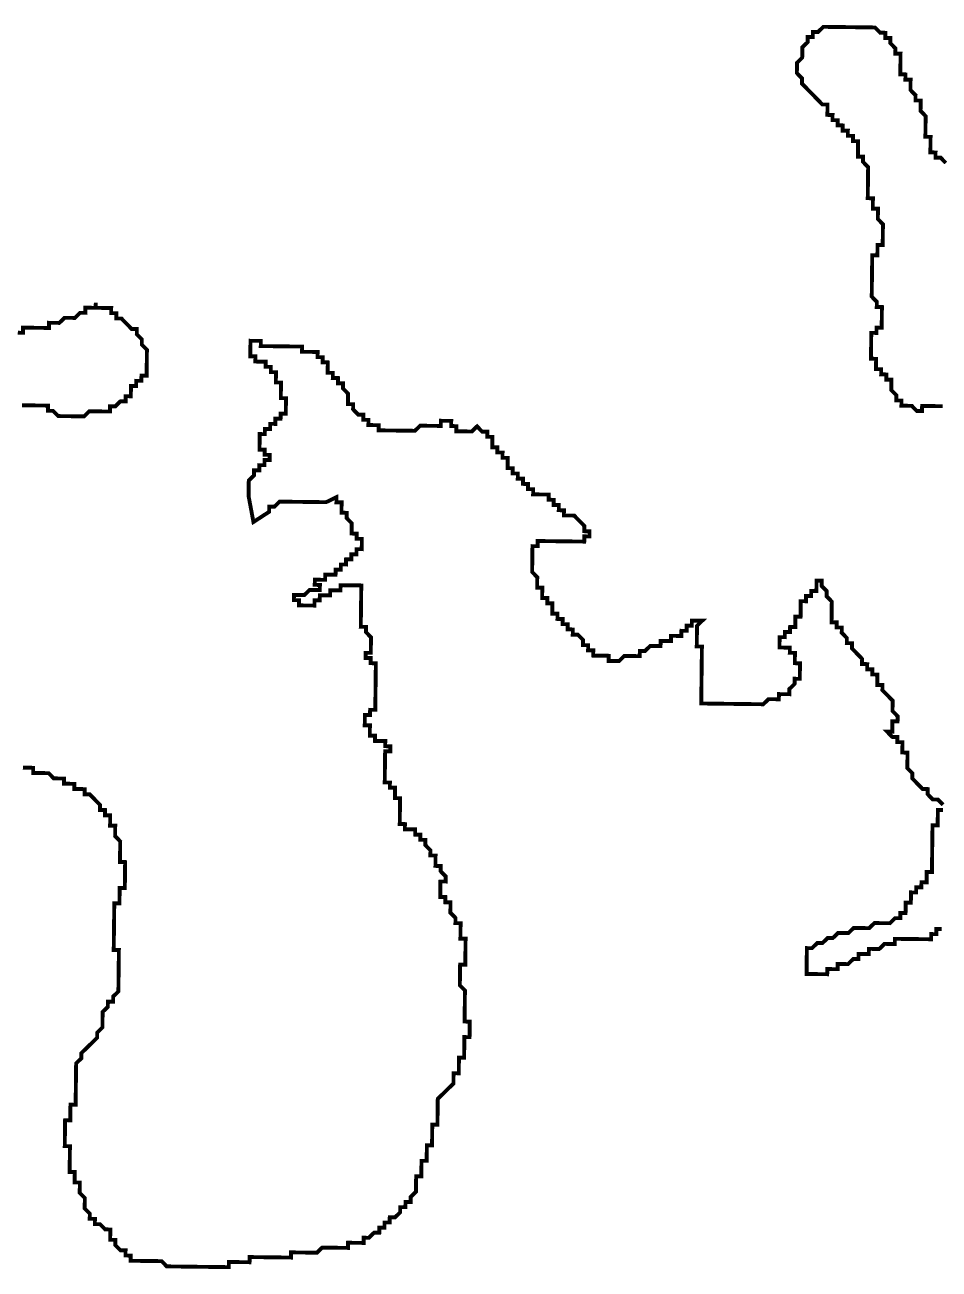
# Model space of a CAD drawing. Header units: metres. Extents: x 257673 to 289848, y 2129691 to 2228029.
# Drawn here: x 261076 to 261777, y 2175141 to 2176094 of the extents above; entities that cross this region are included whole.
import ezdxf

# ---------------------------------------------------------------- set-up
doc = ezdxf.new("R2010")
doc.units = ezdxf.units.M
doc.header["$MEASUREMENT"] = 0
doc.layers.add('HAZARDS LINE', color=1, linetype='Continuous')

msp = doc.modelspace()

# ---------------------------------------------------------------- linework, layer by layer
at = {"layer": 'HAZARDS LINE', "lineweight": 18}
for points in [[(261782.41, 2175988.66, 2.97, 2.97, 0), (261778.5, 2175992.68, 2.97, 2.97, 0), (261774.53, 2175992.72, 2.97, 2.97, 0), (261774.58, 2175996.69, 2.97, 2.97, 0), (261770.61, 2175996.74, 2.97, 2.97, 0), (261770.66, 2176000.7, 2.97, 2.97, 0), (261770.71, 2176004.67, 2.97, 2.97, 0), (261770.76, 2176008.64, 2.97, 2.97, 0), (261766.79, 2176008.68, 2.97, 2.97, 0), (261766.84, 2176012.65, 2.97, 2.97, 0), (261766.89, 2176016.62, 2.97, 2.97, 0), (261766.94, 2176020.58, 2.97, 2.97, 0), (261766.99, 2176024.55, 2.97, 2.97, 0), (261763.07, 2176028.56, 2.97, 2.97, 0), (261763.12, 2176032.53, 2.97, 2.97, 0), (261763.17, 2176036.5, 2.97, 2.97, 0), (261759.2, 2176036.54, 2.97, 2.97, 0), (261759.25, 2176040.51, 2.97, 2.97, 0), (261755.34, 2176044.52, 2.97, 2.97, 0), (261755.38, 2176048.49, 2.97, 2.97, 0), (261755.43, 2176052.46, 2.97, 2.97, 0), (261751.47, 2176052.5, 2.97, 2.97, 0), (261751.52, 2176056.47, 2.97, 2.97, 0), (261747.55, 2176056.52, 2.97, 2.97, 0), (261747.6, 2176060.49, 2.97, 2.97, 0), (261747.65, 2176064.45, 2.97, 2.97, 0), (261747.74, 2176072.38, 2.97, 2.97, 0), (261743.78, 2176072.43, 2.97, 2.97, 0), (261743.83, 2176076.4, 2.97, 2.97, 0), (261739.91, 2176080.41, 2.97, 2.97, 0), (261739.96, 2176084.38, 2.97, 2.97, 0), (261735.99, 2176084.43, 2.97, 2.97, 0), (261736.04, 2176088.39, 2.97, 2.97, 0), (261732.08, 2176088.44, 2.97, 2.97, 0), (261728.16, 2176092.46, 2.97, 2.97, 0), (261724.19, 2176092.5, 2.97, 2.97, 0), (261720.23, 2176092.55, 2.97, 2.97, 0), (261716.26, 2176092.6, 2.97, 2.97, 0), (261712.3, 2176092.65, 2.97, 2.97, 0), (261708.33, 2176092.7, 2.97, 2.97, 0), (261704.37, 2176092.75, 2.97, 2.97, 0), (261700.4, 2176092.8, 2.97, 2.97, 0), (261696.44, 2176092.84, 2.97, 2.97, 0), (261692.47, 2176092.89, 2.97, 2.97, 0), (261688.51, 2176092.94, 2.97, 2.97, 0), (261684.49, 2176089.02, 2.97, 2.97, 0), (261680.53, 2176089.07, 2.97, 2.97, 0), (261680.48, 2176085.11, 2.97, 2.97, 0), (261676.51, 2176085.15, 2.97, 2.97, 0), (261676.47, 2176081.19, 2.97, 2.97, 0), (261672.45, 2176077.27, 2.97, 2.97, 0), (261672.35, 2176069.34, 2.97, 2.97, 0), (261668.34, 2176065.42, 2.97, 2.97, 0), (261668.29, 2176061.46, 2.97, 2.97, 0), (261668.24, 2176057.49, 2.97, 2.97, 0), (261672.16, 2176053.48, 2.97, 2.97, 0), (261672.11, 2176049.51, 2.97, 2.97, 0), (261676.03, 2176045.49, 2.97, 2.97, 0), (261679.95, 2176041.48, 2.97, 2.97, 0), (261683.86, 2176037.47, 2.97, 2.97, 0), (261687.78, 2176033.45, 2.97, 2.97, 0), (261691.74, 2176033.4, 2.97, 2.97, 0), (261691.7, 2176029.44, 2.97, 2.97, 0), (261691.65, 2176025.47, 2.97, 2.97, 0), (261695.61, 2176025.42, 2.97, 2.97, 0), (261695.56, 2176021.46, 2.97, 2.97, 0), (261699.53, 2176021.41, 2.97, 2.97, 0), (261699.48, 2176017.44, 2.97, 2.97, 0), (261703.45, 2176017.39, 2.97, 2.97, 0), (261703.4, 2176013.43, 2.97, 2.97, 0), (261707.36, 2176013.38, 2.97, 2.97, 0), (261707.31, 2176009.41, 2.97, 2.97, 0), (261711.28, 2176009.36, 2.97, 2.97, 0), (261711.23, 2176005.4, 2.97, 2.97, 0), (261715.2, 2176005.35, 2.97, 2.97, 0), (261715.15, 2176001.38, 2.97, 2.97, 0), (261715.1, 2175997.42, 2.97, 2.97, 0), (261715.05, 2175993.45, 2.97, 2.97, 0), (261719.02, 2175993.4, 2.97, 2.97, 0), (261718.97, 2175989.44, 2.97, 2.97, 0), (261722.88, 2175985.42, 2.97, 2.97, 0), (261722.84, 2175981.46, 2.97, 2.97, 0), (261722.74, 2175973.52, 2.97, 2.97, 0), (261722.69, 2175969.56, 2.97, 2.97, 0), (261722.64, 2175965.59, 2.97, 2.97, 0), (261722.59, 2175961.63, 2.97, 2.97, 0), (261726.56, 2175961.58, 2.97, 2.97, 0), (261726.51, 2175957.61, 2.97, 2.97, 0), (261726.46, 2175953.65, 2.97, 2.97, 0), (261730.43, 2175953.6, 2.97, 2.97, 0), (261730.38, 2175949.63, 2.97, 2.97, 0), (261730.33, 2175945.67, 2.97, 2.97, 0), (261734.25, 2175941.65, 2.97, 2.97, 0), (261734.2, 2175937.69, 2.97, 2.97, 0), (261734.15, 2175933.72, 2.97, 2.97, 0), (261734.1, 2175929.75, 2.97, 2.97, 0), (261734.05, 2175925.79, 2.97, 2.97, 0), (261730.09, 2175925.84, 2.97, 2.97, 0), (261730.04, 2175921.87, 2.97, 2.97, 0), (261729.99, 2175917.9, 2.97, 2.97, 0), (261726.02, 2175917.95, 2.97, 2.97, 0), (261725.98, 2175913.99, 2.97, 2.97, 0), (261725.93, 2175910.02, 2.97, 2.97, 0), (261725.88, 2175906.05, 2.97, 2.97, 0), (261725.83, 2175902.09, 2.97, 2.97, 0), (261725.78, 2175898.12, 2.97, 2.97, 0), (261725.73, 2175894.16, 2.97, 2.97, 0), (261725.69, 2175890.19, 2.97, 2.97, 0), (261725.64, 2175886.22, 2.97, 2.97, 0), (261729.55, 2175882.21, 2.97, 2.97, 0), (261729.5, 2175878.24, 2.97, 2.97, 0), (261733.47, 2175878.2, 2.97, 2.97, 0), (261733.42, 2175874.23, 2.97, 2.97, 0), (261733.37, 2175870.26, 2.97, 2.97, 0), (261733.32, 2175866.3, 2.97, 2.97, 0), (261733.28, 2175862.33, 2.97, 2.97, 0), (261729.31, 2175862.38, 2.97, 2.97, 0), (261729.26, 2175858.41, 2.97, 2.97, 0), (261725.3, 2175858.46, 2.97, 2.97, 0), (261725.25, 2175854.5, 2.97, 2.97, 0), (261725.2, 2175850.53, 2.97, 2.97, 0), (261725.15, 2175846.56, 2.97, 2.97, 0), (261725.05, 2175838.63, 2.97, 2.97, 0), (261729.02, 2175838.58, 2.97, 2.97, 0), (261728.97, 2175834.62, 2.97, 2.97, 0), (261728.92, 2175830.65, 2.97, 2.97, 0), (261732.89, 2175830.6, 2.97, 2.97, 0), (261732.84, 2175826.64, 2.97, 2.97, 0), (261736.8, 2175826.59, 2.97, 2.97, 0), (261736.76, 2175822.62, 2.97, 2.97, 0), (261740.72, 2175822.57, 2.97, 2.97, 0), (261740.67, 2175818.61, 2.97, 2.97, 0), (261740.62, 2175814.64, 2.97, 2.97, 0), (261744.54, 2175810.63, 2.97, 2.97, 0), (261744.49, 2175806.66, 2.97, 2.97, 0), (261748.46, 2175806.61, 2.97, 2.97, 0), (261748.41, 2175802.65, 2.97, 2.97, 0), (261752.38, 2175802.6, 2.97, 2.97, 0), (261756.34, 2175802.55, 2.97, 2.97, 0), (261760.26, 2175798.54, 2.97, 2.97, 0), (261764.22, 2175798.49, 2.97, 2.97, 0), (261764.27, 2175802.45, 2.97, 2.97, 0), (261768.24, 2175802.4, 2.97, 2.97, 0), (261772.2, 2175802.36, 2.97, 2.97, 0), (261776.17, 2175802.31, 2.97, 2.97, 0), (261780.13, 2175802.26, 2.97, 2.97, 0)], [(261074.2, 2175802.96, 2.97, 2.97, 0), (261078.17, 2175802.92, 2.97, 2.97, 0), (261082.13, 2175802.87, 2.97, 2.97, 0), (261086.1, 2175802.82, 2.97, 2.97, 0), (261090.06, 2175802.77, 2.97, 2.97, 0), (261094.03, 2175802.72, 2.97, 2.97, 0), (261093.98, 2175798.76, 2.97, 2.97, 0), (261097.94, 2175798.71, 2.97, 2.97, 0), (261101.86, 2175794.69, 2.97, 2.97, 0), (261105.83, 2175794.64, 2.97, 2.97, 0), (261109.79, 2175794.6, 2.97, 2.97, 0), (261113.76, 2175794.55, 2.97, 2.97, 0), (261117.72, 2175794.5, 2.97, 2.97, 0), (261121.69, 2175794.45, 2.97, 2.97, 0), (261125.7, 2175798.37, 2.97, 2.97, 0), (261129.67, 2175798.32, 2.97, 2.97, 0), (261133.63, 2175798.27, 2.97, 2.97, 0), (261137.6, 2175798.22, 2.97, 2.97, 0), (261141.56, 2175798.17, 2.97, 2.97, 0), (261141.61, 2175802.14, 2.97, 2.97, 0), (261145.58, 2175802.09, 2.97, 2.97, 0), (261149.59, 2175806.01, 2.97, 2.97, 0), (261153.56, 2175805.96, 2.97, 2.97, 0), (261153.61, 2175809.93, 2.97, 2.97, 0), (261157.57, 2175809.88, 2.97, 2.97, 0), (261157.62, 2175813.84, 2.97, 2.97, 0), (261157.67, 2175817.81, 2.97, 2.97, 0), (261161.63, 2175817.76, 2.97, 2.97, 0), (261161.68, 2175821.73, 2.97, 2.97, 0), (261165.65, 2175821.68, 2.97, 2.97, 0), (261165.7, 2175825.64, 2.97, 2.97, 0), (261169.66, 2175825.6, 2.97, 2.97, 0), (261169.71, 2175829.56, 2.97, 2.97, 0), (261169.76, 2175833.53, 2.97, 2.97, 0), (261169.81, 2175837.49, 2.97, 2.97, 0), (261169.86, 2175841.46, 2.97, 2.97, 0), (261169.9, 2175845.43, 2.97, 2.97, 0), (261165.99, 2175849.44, 2.97, 2.97, 0), (261166.04, 2175853.41, 2.97, 2.97, 0), (261162.12, 2175857.42, 2.97, 2.97, 0), (261162.17, 2175861.39, 2.97, 2.97, 0), (261158.2, 2175861.44, 2.97, 2.97, 0), (261154.28, 2175865.45, 2.97, 2.97, 0), (261150.37, 2175869.46, 2.97, 2.97, 0), (261146.4, 2175869.51, 2.97, 2.97, 0), (261146.45, 2175873.48, 2.97, 2.97, 0), (261142.49, 2175873.53, 2.97, 2.97, 0), (261142.53, 2175877.49, 2.97, 2.97, 0), (261138.57, 2175877.54, 2.97, 2.97, 0), (261134.6, 2175877.59, 2.97, 2.97, 0), (261130.64, 2175877.64, 2.97, 2.97, 0), (261130.69, 2175881.61, 2.97, 2.97, 0), (261130.64, 2175877.64, 2.97, 2.97, 0), (261126.67, 2175877.69, 2.97, 2.97, 0), (261122.71, 2175877.74, 2.97, 2.97, 0), (261122.66, 2175873.77, 2.97, 2.97, 0), (261118.69, 2175873.82, 2.97, 2.97, 0), (261114.68, 2175869.9, 2.97, 2.97, 0), (261110.71, 2175869.95, 2.97, 2.97, 0), (261106.75, 2175870, 2.97, 2.97, 0), (261102.74, 2175866.08, 2.97, 2.97, 0), (261098.77, 2175866.13, 2.97, 2.97, 0), (261094.8, 2175866.18, 2.97, 2.97, 0), (261094.76, 2175862.21, 2.97, 2.97, 0), (261086.83, 2175862.31, 2.97, 2.97, 0), (261082.86, 2175862.36, 2.97, 2.97, 0), (261078.89, 2175862.41, 2.97, 2.97, 0), (261074.93, 2175862.45, 2.97, 2.97, 0), (261074.88, 2175858.49, 2.97, 2.97, 0), (261070.92, 2175858.54, 2.97, 2.97, 0)], [(261780.36, 2175496.83, 2.97, 2.97, 0), (261776.44, 2175500.84, 2.97, 2.97, 0), (261772.48, 2175500.89, 2.97, 2.97, 0), (261768.56, 2175504.91, 2.97, 2.97, 0), (261768.61, 2175508.87, 2.97, 2.97, 0), (261764.65, 2175508.92, 2.97, 2.97, 0), (261760.73, 2175512.94, 2.97, 2.97, 0), (261756.81, 2175516.95, 2.97, 2.97, 0), (261756.86, 2175520.92, 2.97, 2.97, 0), (261752.94, 2175524.93, 2.97, 2.97, 0), (261752.99, 2175528.9, 2.97, 2.97, 0), (261753.04, 2175532.86, 2.97, 2.97, 0), (261753.09, 2175536.83, 2.97, 2.97, 0), (261749.12, 2175536.88, 2.97, 2.97, 0), (261749.17, 2175540.84, 2.97, 2.97, 0), (261749.22, 2175544.81, 2.97, 2.97, 0), (261745.26, 2175544.86, 2.97, 2.97, 0), (261745.3, 2175548.82, 2.97, 2.97, 0), (261741.34, 2175548.87, 2.97, 2.97, 0), (261737.42, 2175552.89, 2.97, 2.97, 0), (261741.39, 2175552.84, 2.97, 2.97, 0), (261741.44, 2175556.8, 2.97, 2.97, 0), (261741.48, 2175560.77, 2.97, 2.97, 0), (261745.45, 2175560.72, 2.97, 2.97, 0), (261745.5, 2175564.69, 2.97, 2.97, 0), (261741.58, 2175568.7, 2.97, 2.97, 0), (261741.63, 2175572.67, 2.97, 2.97, 0), (261741.68, 2175576.63, 2.97, 2.97, 0), (261737.76, 2175580.65, 2.97, 2.97, 0), (261733.84, 2175584.66, 2.97, 2.97, 0), (261733.89, 2175588.63, 2.97, 2.97, 0), (261729.93, 2175588.68, 2.97, 2.97, 0), (261729.98, 2175592.64, 2.97, 2.97, 0), (261730.02, 2175596.61, 2.97, 2.97, 0), (261726.06, 2175596.66, 2.97, 2.97, 0), (261726.11, 2175600.62, 2.97, 2.97, 0), (261722.14, 2175600.67, 2.97, 2.97, 0), (261722.19, 2175604.64, 2.97, 2.97, 0), (261718.23, 2175604.69, 2.97, 2.97, 0), (261718.27, 2175608.65, 2.97, 2.97, 0), (261714.36, 2175612.67, 2.97, 2.97, 0), (261710.44, 2175616.68, 2.97, 2.97, 0), (261710.49, 2175620.65, 2.97, 2.97, 0), (261706.52, 2175620.7, 2.97, 2.97, 0), (261706.57, 2175624.66, 2.97, 2.97, 0), (261702.66, 2175628.68, 2.97, 2.97, 0), (261702.7, 2175632.64, 2.97, 2.97, 0), (261698.74, 2175632.69, 2.97, 2.97, 0), (261698.79, 2175636.66, 2.97, 2.97, 0), (261694.82, 2175636.71, 2.97, 2.97, 0), (261694.87, 2175640.67, 2.97, 2.97, 0), (261694.92, 2175644.64, 2.97, 2.97, 0), (261694.97, 2175648.6, 2.97, 2.97, 0), (261695.02, 2175652.57, 2.97, 2.97, 0), (261691.1, 2175656.59, 2.97, 2.97, 0), (261691.15, 2175660.55, 2.97, 2.97, 0), (261687.23, 2175664.57, 2.97, 2.97, 0), (261687.28, 2175668.53, 2.97, 2.97, 0), (261683.31, 2175668.58, 2.97, 2.97, 0), (261683.27, 2175664.61, 2.97, 2.97, 0), (261683.22, 2175660.65, 2.97, 2.97, 0), (261679.25, 2175660.7, 2.97, 2.97, 0), (261679.2, 2175656.73, 2.97, 2.97, 0), (261675.24, 2175656.78, 2.97, 2.97, 0), (261675.19, 2175652.81, 2.97, 2.97, 0), (261671.22, 2175652.86, 2.97, 2.97, 0), (261671.18, 2175648.9, 2.97, 2.97, 0), (261671.13, 2175644.93, 2.97, 2.97, 0), (261671.08, 2175640.96, 2.97, 2.97, 0), (261667.11, 2175641.01, 2.97, 2.97, 0), (261667.06, 2175637.05, 2.97, 2.97, 0), (261667.02, 2175633.08, 2.97, 2.97, 0), (261663.05, 2175633.13, 2.97, 2.97, 0), (261663, 2175629.16, 2.97, 2.97, 0), (261659.04, 2175629.21, 2.97, 2.97, 0), (261658.99, 2175625.25, 2.97, 2.97, 0), (261655.02, 2175625.29, 2.97, 2.97, 0), (261654.97, 2175621.33, 2.97, 2.97, 0), (261654.93, 2175617.36, 2.97, 2.97, 0), (261658.89, 2175617.31, 2.97, 2.97, 0), (261662.86, 2175617.27, 2.97, 2.97, 0), (261662.81, 2175613.3, 2.97, 2.97, 0), (261666.77, 2175613.25, 2.97, 2.97, 0), (261666.72, 2175609.28, 2.97, 2.97, 0), (261666.68, 2175605.32, 2.97, 2.97, 0), (261670.64, 2175605.27, 2.97, 2.97, 0), (261670.59, 2175601.3, 2.97, 2.97, 0), (261670.54, 2175597.34, 2.97, 2.97, 0), (261670.5, 2175593.37, 2.97, 2.97, 0), (261666.53, 2175593.42, 2.97, 2.97, 0), (261666.48, 2175589.45, 2.97, 2.97, 0), (261662.47, 2175585.54, 2.97, 2.97, 0), (261662.42, 2175581.57, 2.97, 2.97, 0), (261658.45, 2175581.62, 2.97, 2.97, 0), (261654.49, 2175581.67, 2.97, 2.97, 0), (261654.44, 2175577.7, 2.97, 2.97, 0), (261650.47, 2175577.75, 2.97, 2.97, 0), (261646.51, 2175577.8, 2.97, 2.97, 0), (261642.5, 2175573.88, 2.97, 2.97, 0), (261638.53, 2175573.93, 2.97, 2.97, 0), (261634.56, 2175573.98, 2.97, 2.97, 0), (261630.6, 2175574.03, 2.97, 2.97, 0), (261626.63, 2175574.08, 2.97, 2.97, 0), (261622.67, 2175574.12, 2.97, 2.97, 0), (261618.7, 2175574.17, 2.97, 2.97, 0), (261614.74, 2175574.22, 2.97, 2.97, 0), (261610.77, 2175574.27, 2.97, 2.97, 0), (261606.81, 2175574.32, 2.97, 2.97, 0), (261602.84, 2175574.37, 2.97, 2.97, 0), (261598.88, 2175574.42, 2.97, 2.97, 0), (261594.91, 2175574.46, 2.97, 2.97, 0), (261594.96, 2175578.43, 2.97, 2.97, 0), (261595.01, 2175582.4, 2.97, 2.97, 0), (261595.06, 2175586.36, 2.97, 2.97, 0), (261595.11, 2175590.33, 2.97, 2.97, 0), (261595.15, 2175594.29, 2.97, 2.97, 0), (261595.2, 2175598.26, 2.97, 2.97, 0), (261595.25, 2175602.23, 2.97, 2.97, 0), (261595.3, 2175606.19, 2.97, 2.97, 0), (261595.35, 2175610.16, 2.97, 2.97, 0), (261595.4, 2175614.12, 2.97, 2.97, 0), (261595.44, 2175618.09, 2.97, 2.97, 0), (261591.48, 2175618.14, 2.97, 2.97, 0), (261591.53, 2175622.1, 2.97, 2.97, 0), (261591.58, 2175626.07, 2.97, 2.97, 0), (261591.63, 2175630.04, 2.97, 2.97, 0), (261591.67, 2175634, 2.97, 2.97, 0), (261595.69, 2175637.92, 2.97, 2.97, 0), (261591.72, 2175637.97, 2.97, 2.97, 0), (261587.76, 2175638.02, 2.97, 2.97, 0), (261587.71, 2175634.05, 2.97, 2.97, 0), (261583.74, 2175634.1, 2.97, 2.97, 0), (261583.69, 2175630.13, 2.97, 2.97, 0), (261579.73, 2175630.18, 2.97, 2.97, 0), (261579.68, 2175626.22, 2.97, 2.97, 0), (261575.72, 2175626.26, 2.97, 2.97, 0), (261571.75, 2175626.31, 2.97, 2.97, 0), (261571.7, 2175622.35, 2.97, 2.97, 0), (261567.74, 2175622.4, 2.97, 2.97, 0), (261563.77, 2175622.44, 2.97, 2.97, 0), (261563.72, 2175618.48, 2.97, 2.97, 0), (261559.76, 2175618.53, 2.97, 2.97, 0), (261555.79, 2175618.58, 2.97, 2.97, 0), (261551.78, 2175614.66, 2.97, 2.97, 0), (261547.81, 2175614.71, 2.97, 2.97, 0), (261547.76, 2175610.74, 2.97, 2.97, 0), (261543.8, 2175610.79, 2.97, 2.97, 0), (261539.83, 2175610.84, 2.97, 2.97, 0), (261535.87, 2175610.89, 2.97, 2.97, 0), (261531.85, 2175606.97, 2.97, 2.97, 0), (261527.89, 2175607.02, 2.97, 2.97, 0), (261523.92, 2175607.07, 2.97, 2.97, 0), (261523.97, 2175611.03, 2.97, 2.97, 0), (261520.01, 2175611.08, 2.97, 2.97, 0), (261516.04, 2175611.13, 2.97, 2.97, 0), (261512.08, 2175611.18, 2.97, 2.97, 0), (261512.12, 2175615.14, 2.97, 2.97, 0), (261508.16, 2175615.19, 2.97, 2.97, 0), (261508.21, 2175619.16, 2.97, 2.97, 0), (261504.24, 2175619.21, 2.97, 2.97, 0), (261504.29, 2175623.17, 2.97, 2.97, 0), (261500.37, 2175627.19, 2.97, 2.97, 0), (261496.41, 2175627.23, 2.97, 2.97, 0), (261496.46, 2175631.2, 2.97, 2.97, 0), (261492.49, 2175631.25, 2.97, 2.97, 0), (261492.54, 2175635.22, 2.97, 2.97, 0), (261488.57, 2175635.26, 2.97, 2.97, 0), (261488.62, 2175639.23, 2.97, 2.97, 0), (261484.66, 2175639.28, 2.97, 2.97, 0), (261484.71, 2175643.24, 2.97, 2.97, 0), (261480.74, 2175643.29, 2.97, 2.97, 0), (261480.79, 2175647.26, 2.97, 2.97, 0), (261480.84, 2175651.23, 2.97, 2.97, 0), (261476.87, 2175651.27, 2.97, 2.97, 0), (261476.92, 2175655.24, 2.97, 2.97, 0), (261472.96, 2175655.29, 2.97, 2.97, 0), (261473, 2175659.25, 2.97, 2.97, 0), (261473.05, 2175663.22, 2.97, 2.97, 0), (261469.09, 2175663.27, 2.97, 2.97, 0), (261469.14, 2175667.23, 2.97, 2.97, 0), (261469.18, 2175671.2, 2.97, 2.97, 0), (261465.27, 2175675.22, 2.97, 2.97, 0), (261465.32, 2175679.18, 2.97, 2.97, 0), (261465.36, 2175683.15, 2.97, 2.97, 0), (261465.41, 2175687.11, 2.97, 2.97, 0), (261465.46, 2175691.08, 2.97, 2.97, 0), (261465.51, 2175695.05, 2.97, 2.97, 0), (261469.48, 2175695, 2.97, 2.97, 0), (261469.52, 2175698.96, 2.97, 2.97, 0), (261473.49, 2175698.91, 2.97, 2.97, 0), (261477.45, 2175698.87, 2.97, 2.97, 0), (261481.42, 2175698.82, 2.97, 2.97, 0), (261485.39, 2175698.77, 2.97, 2.97, 0), (261489.35, 2175698.72, 2.97, 2.97, 0), (261493.32, 2175698.67, 2.97, 2.97, 0), (261497.28, 2175698.62, 2.97, 2.97, 0), (261501.25, 2175698.57, 2.97, 2.97, 0), (261505.21, 2175698.53, 2.97, 2.97, 0), (261505.26, 2175702.49, 2.97, 2.97, 0), (261509.23, 2175702.44, 2.97, 2.97, 0), (261509.27, 2175706.41, 2.97, 2.97, 0), (261505.31, 2175706.46, 2.97, 2.97, 0), (261505.36, 2175710.42, 2.97, 2.97, 0), (261501.44, 2175714.44, 2.97, 2.97, 0), (261497.52, 2175718.45, 2.97, 2.97, 0), (261493.56, 2175718.5, 2.97, 2.97, 0), (261489.59, 2175718.55, 2.97, 2.97, 0), (261489.64, 2175722.52, 2.97, 2.97, 0), (261485.68, 2175722.56, 2.97, 2.97, 0), (261485.73, 2175726.53, 2.97, 2.97, 0), (261481.76, 2175726.58, 2.97, 2.97, 0), (261481.81, 2175730.54, 2.97, 2.97, 0), (261477.84, 2175730.59, 2.97, 2.97, 0), (261477.89, 2175734.56, 2.97, 2.97, 0), (261473.93, 2175734.61, 2.97, 2.97, 0), (261469.96, 2175734.66, 2.97, 2.97, 0), (261466, 2175734.7, 2.97, 2.97, 0), (261466.04, 2175738.67, 2.97, 2.97, 0), (261462.08, 2175738.72, 2.97, 2.97, 0), (261462.13, 2175742.69, 2.97, 2.97, 0), (261458.16, 2175742.73, 2.97, 2.97, 0), (261458.21, 2175746.7, 2.97, 2.97, 0), (261454.24, 2175746.75, 2.97, 2.97, 0), (261454.29, 2175750.71, 2.97, 2.97, 0), (261450.33, 2175750.76, 2.97, 2.97, 0), (261450.38, 2175754.73, 2.97, 2.97, 0), (261446.41, 2175754.78, 2.97, 2.97, 0), (261446.46, 2175758.74, 2.97, 2.97, 0), (261446.51, 2175762.71, 2.97, 2.97, 0), (261442.54, 2175762.76, 2.97, 2.97, 0), (261442.59, 2175766.72, 2.97, 2.97, 0), (261438.63, 2175766.77, 2.97, 2.97, 0), (261438.67, 2175770.74, 2.97, 2.97, 0), (261434.71, 2175770.79, 2.97, 2.97, 0), (261434.76, 2175774.75, 2.97, 2.97, 0), (261434.81, 2175778.72, 2.97, 2.97, 0), (261430.84, 2175778.77, 2.97, 2.97, 0), (261430.89, 2175782.73, 2.97, 2.97, 0), (261426.92, 2175782.78, 2.97, 2.97, 0), (261423.01, 2175786.8, 2.97, 2.97, 0), (261418.99, 2175782.88, 2.97, 2.97, 0), (261415.03, 2175782.93, 2.97, 2.97, 0), (261411.06, 2175782.98, 2.97, 2.97, 0), (261407.1, 2175783.02, 2.97, 2.97, 0), (261407.15, 2175786.99, 2.97, 2.97, 0), (261403.18, 2175787.04, 2.97, 2.97, 0), (261403.23, 2175791.01, 2.97, 2.97, 0), (261399.26, 2175791.05, 2.97, 2.97, 0), (261395.3, 2175791.1, 2.97, 2.97, 0), (261395.25, 2175787.14, 2.97, 2.97, 0), (261391.28, 2175787.18, 2.97, 2.97, 0), (261387.32, 2175787.23, 2.97, 2.97, 0), (261383.35, 2175787.28, 2.97, 2.97, 0), (261379.39, 2175787.33, 2.97, 2.97, 0), (261375.37, 2175783.41, 2.97, 2.97, 0), (261371.41, 2175783.46, 2.97, 2.97, 0), (261367.44, 2175783.51, 2.97, 2.97, 0), (261363.48, 2175783.56, 2.97, 2.97, 0), (261359.51, 2175783.61, 2.97, 2.97, 0), (261355.55, 2175783.66, 2.97, 2.97, 0), (261351.58, 2175783.7, 2.97, 2.97, 0), (261347.62, 2175783.75, 2.97, 2.97, 0), (261347.67, 2175787.72, 2.97, 2.97, 0), (261343.7, 2175787.77, 2.97, 2.97, 0), (261339.73, 2175787.82, 2.97, 2.97, 0), (261339.78, 2175791.78, 2.97, 2.97, 0), (261335.82, 2175791.83, 2.97, 2.97, 0), (261335.87, 2175795.8, 2.97, 2.97, 0), (261331.9, 2175795.84, 2.97, 2.97, 0), (261327.98, 2175799.86, 2.97, 2.97, 0), (261328.03, 2175803.83, 2.97, 2.97, 0), (261324.07, 2175803.87, 2.97, 2.97, 0), (261324.12, 2175807.84, 2.97, 2.97, 0), (261324.16, 2175811.81, 2.97, 2.97, 0), (261320.25, 2175815.82, 2.97, 2.97, 0), (261320.3, 2175819.79, 2.97, 2.97, 0), (261316.33, 2175819.83, 2.97, 2.97, 0), (261316.38, 2175823.8, 2.97, 2.97, 0), (261312.41, 2175823.85, 2.97, 2.97, 0), (261312.46, 2175827.82, 2.97, 2.97, 0), (261308.5, 2175827.86, 2.97, 2.97, 0), (261308.55, 2175831.83, 2.97, 2.97, 0), (261308.59, 2175835.8, 2.97, 2.97, 0), (261304.63, 2175835.84, 2.97, 2.97, 0), (261304.68, 2175839.81, 2.97, 2.97, 0), (261300.71, 2175839.86, 2.97, 2.97, 0), (261300.76, 2175843.82, 2.97, 2.97, 0), (261296.8, 2175843.87, 2.97, 2.97, 0), (261292.83, 2175843.92, 2.97, 2.97, 0), (261288.86, 2175843.97, 2.97, 2.97, 0), (261288.91, 2175847.94, 2.97, 2.97, 0), (261284.95, 2175847.98, 2.97, 2.97, 0), (261280.98, 2175848.03, 2.97, 2.97, 0), (261277.02, 2175848.08, 2.97, 2.97, 0), (261273.05, 2175848.13, 2.97, 2.97, 0), (261269.09, 2175848.18, 2.97, 2.97, 0), (261265.12, 2175848.23, 2.97, 2.97, 0), (261261.16, 2175848.28, 2.97, 2.97, 0), (261257.19, 2175848.32, 2.97, 2.97, 0), (261257.24, 2175852.29, 2.97, 2.97, 0), (261253.27, 2175852.34, 2.97, 2.97, 0), (261249.31, 2175852.39, 2.97, 2.97, 0), (261249.26, 2175848.42, 2.97, 2.97, 0), (261249.21, 2175844.46, 2.97, 2.97, 0), (261249.16, 2175840.49, 2.97, 2.97, 0), (261253.13, 2175840.44, 2.97, 2.97, 0), (261253.08, 2175836.47, 2.97, 2.97, 0), (261257.04, 2175836.43, 2.97, 2.97, 0), (261261.01, 2175836.38, 2.97, 2.97, 0), (261260.96, 2175832.41, 2.97, 2.97, 0), (261264.93, 2175832.36, 2.97, 2.97, 0), (261264.88, 2175828.4, 2.97, 2.97, 0), (261268.84, 2175828.35, 2.97, 2.97, 0), (261268.8, 2175824.38, 2.97, 2.97, 0), (261268.75, 2175820.42, 2.97, 2.97, 0), (261272.71, 2175820.37, 2.97, 2.97, 0), (261272.66, 2175816.4, 2.97, 2.97, 0), (261272.61, 2175812.44, 2.97, 2.97, 0), (261272.57, 2175808.47, 2.97, 2.97, 0), (261276.53, 2175808.42, 2.97, 2.97, 0), (261276.48, 2175804.46, 2.97, 2.97, 0), (261276.43, 2175800.49, 2.97, 2.97, 0), (261276.39, 2175796.52, 2.97, 2.97, 0), (261272.42, 2175796.57, 2.97, 2.97, 0), (261272.37, 2175792.61, 2.97, 2.97, 0), (261268.41, 2175792.66, 2.97, 2.97, 0), (261268.36, 2175788.69, 2.97, 2.97, 0), (261264.39, 2175788.74, 2.97, 2.97, 0), (261264.34, 2175784.77, 2.97, 2.97, 0), (261260.38, 2175784.82, 2.97, 2.97, 0), (261260.33, 2175780.85, 2.97, 2.97, 0), (261256.37, 2175780.9, 2.97, 2.97, 0), (261256.32, 2175776.94, 2.97, 2.97, 0), (261256.27, 2175772.97, 2.97, 2.97, 0), (261256.22, 2175769, 2.97, 2.97, 0), (261260.18, 2175768.96, 2.97, 2.97, 0), (261260.14, 2175764.99, 2.97, 2.97, 0), (261264.1, 2175764.94, 2.97, 2.97, 0), (261264.05, 2175760.98, 2.97, 2.97, 0), (261260.09, 2175761.02, 2.97, 2.97, 0), (261260.04, 2175757.06, 2.97, 2.97, 0), (261256.07, 2175757.11, 2.97, 2.97, 0), (261256.03, 2175753.14, 2.97, 2.97, 0), (261252.06, 2175753.19, 2.97, 2.97, 0), (261252.01, 2175749.22, 2.97, 2.97, 0), (261248, 2175745.31, 2.97, 2.97, 0), (261247.95, 2175741.34, 2.97, 2.97, 0), (261247.9, 2175737.37, 2.97, 2.97, 0), (261247.85, 2175733.41, 2.97, 2.97, 0), (261251.57, 2175713.53, 2.97, 2.97, 0), (261263.57, 2175721.32, 2.97, 2.97, 0), (261263.62, 2175725.28, 2.97, 2.97, 0), (261267.58, 2175725.23, 2.97, 2.97, 0), (261271.6, 2175729.15, 2.97, 2.97, 0), (261275.56, 2175729.1, 2.97, 2.97, 0), (261279.53, 2175729.05, 2.97, 2.97, 0), (261283.49, 2175729.01, 2.97, 2.97, 0), (261287.46, 2175728.96, 2.97, 2.97, 0), (261291.42, 2175728.91, 2.97, 2.97, 0), (261295.39, 2175728.86, 2.97, 2.97, 0), (261299.35, 2175728.81, 2.97, 2.97, 0), (261303.32, 2175728.76, 2.97, 2.97, 0), (261307.28, 2175728.71, 2.97, 2.97, 0), (261315.26, 2175732.58, 2.97, 2.97, 0), (261315.21, 2175728.62, 2.97, 2.97, 0), (261319.18, 2175728.57, 2.97, 2.97, 0), (261319.13, 2175724.6, 2.97, 2.97, 0), (261319.08, 2175720.64, 2.97, 2.97, 0), (261323.05, 2175720.59, 2.97, 2.97, 0), (261323, 2175716.62, 2.97, 2.97, 0), (261326.92, 2175712.61, 2.97, 2.97, 0), (261326.87, 2175708.64, 2.97, 2.97, 0), (261326.82, 2175704.68, 2.97, 2.97, 0), (261330.78, 2175704.63, 2.97, 2.97, 0), (261330.74, 2175700.66, 2.97, 2.97, 0), (261334.7, 2175700.61, 2.97, 2.97, 0), (261334.65, 2175696.65, 2.97, 2.97, 0), (261334.6, 2175692.68, 2.97, 2.97, 0), (261330.64, 2175692.73, 2.97, 2.97, 0), (261330.59, 2175688.76, 2.97, 2.97, 0), (261326.63, 2175688.81, 2.97, 2.97, 0), (261326.58, 2175684.85, 2.97, 2.97, 0), (261322.61, 2175684.89, 2.97, 2.97, 0), (261322.56, 2175680.93, 2.97, 2.97, 0), (261318.6, 2175680.98, 2.97, 2.97, 0), (261318.55, 2175677.01, 2.97, 2.97, 0), (261314.58, 2175677.06, 2.97, 2.97, 0), (261314.54, 2175673.09, 2.97, 2.97, 0), (261310.57, 2175673.14, 2.97, 2.97, 0), (261306.6, 2175673.19, 2.97, 2.97, 0), (261306.56, 2175669.22, 2.97, 2.97, 0), (261302.59, 2175669.27, 2.97, 2.97, 0), (261298.63, 2175669.32, 2.97, 2.97, 0), (261298.58, 2175665.36, 2.97, 2.97, 0), (261302.54, 2175665.31, 2.97, 2.97, 0), (261302.49, 2175661.34, 2.97, 2.97, 0), (261298.53, 2175661.39, 2.97, 2.97, 0), (261294.56, 2175661.44, 2.97, 2.97, 0), (261290.55, 2175657.52, 2.97, 2.97, 0), (261286.58, 2175657.57, 2.97, 2.97, 0), (261282.62, 2175657.62, 2.97, 2.97, 0), (261282.57, 2175653.65, 2.97, 2.97, 0), (261286.54, 2175653.6, 2.97, 2.97, 0), (261286.49, 2175649.64, 2.97, 2.97, 0), (261290.45, 2175649.59, 2.97, 2.97, 0), (261294.42, 2175649.54, 2.97, 2.97, 0), (261298.38, 2175649.49, 2.97, 2.97, 0), (261298.43, 2175653.46, 2.97, 2.97, 0), (261302.4, 2175653.41, 2.97, 2.97, 0), (261302.45, 2175657.37, 2.97, 2.97, 0), (261306.41, 2175657.33, 2.97, 2.97, 0), (261310.38, 2175657.28, 2.97, 2.97, 0), (261310.42, 2175661.24, 2.97, 2.97, 0), (261314.39, 2175661.2, 2.97, 2.97, 0), (261318.35, 2175661.15, 2.97, 2.97, 0), (261318.4, 2175665.11, 2.97, 2.97, 0), (261322.37, 2175665.06, 2.97, 2.97, 0), (261326.33, 2175665.02, 2.97, 2.97, 0), (261330.3, 2175664.97, 2.97, 2.97, 0), (261334.26, 2175664.92, 2.97, 2.97, 0), (261334.22, 2175660.95, 2.97, 2.97, 0), (261334.17, 2175656.99, 2.97, 2.97, 0), (261334.12, 2175653.02, 2.97, 2.97, 0), (261334.07, 2175649.05, 2.97, 2.97, 0), (261334.02, 2175645.09, 2.97, 2.97, 0), (261333.97, 2175641.12, 2.97, 2.97, 0), (261333.93, 2175637.16, 2.97, 2.97, 0), (261333.88, 2175633.19, 2.97, 2.97, 0), (261337.84, 2175633.14, 2.97, 2.97, 0), (261337.79, 2175629.18, 2.97, 2.97, 0), (261341.71, 2175625.16, 2.97, 2.97, 0), (261341.66, 2175621.2, 2.97, 2.97, 0), (261341.61, 2175617.23, 2.97, 2.97, 0), (261341.56, 2175613.26, 2.97, 2.97, 0), (261337.6, 2175613.31, 2.97, 2.97, 0), (261337.55, 2175609.35, 2.97, 2.97, 0), (261341.52, 2175609.3, 2.97, 2.97, 0), (261341.47, 2175605.33, 2.97, 2.97, 0), (261345.43, 2175605.28, 2.97, 2.97, 0), (261345.38, 2175601.32, 2.97, 2.97, 0), (261345.34, 2175597.35, 2.97, 2.97, 0), (261345.29, 2175593.39, 2.97, 2.97, 0), (261345.24, 2175589.42, 2.97, 2.97, 0), (261345.19, 2175585.45, 2.97, 2.97, 0), (261345.14, 2175581.49, 2.97, 2.97, 0), (261345.09, 2175577.52, 2.97, 2.97, 0), (261345.04, 2175573.56, 2.97, 2.97, 0), (261345, 2175569.59, 2.97, 2.97, 0), (261341.03, 2175569.64, 2.97, 2.97, 0), (261340.98, 2175565.67, 2.97, 2.97, 0), (261337.02, 2175565.72, 2.97, 2.97, 0), (261336.97, 2175561.75, 2.97, 2.97, 0), (261336.92, 2175557.79, 2.97, 2.97, 0), (261340.89, 2175557.74, 2.97, 2.97, 0), (261340.84, 2175553.77, 2.97, 2.97, 0), (261340.79, 2175549.81, 2.97, 2.97, 0), (261344.75, 2175549.76, 2.97, 2.97, 0), (261344.71, 2175545.79, 2.97, 2.97, 0), (261348.67, 2175545.74, 2.97, 2.97, 0), (261352.64, 2175545.7, 2.97, 2.97, 0), (261352.59, 2175541.73, 2.97, 2.97, 0), (261356.55, 2175541.68, 2.97, 2.97, 0), (261356.5, 2175537.72, 2.97, 2.97, 0), (261352.54, 2175537.76, 2.97, 2.97, 0), (261352.49, 2175533.8, 2.97, 2.97, 0), (261352.44, 2175529.83, 2.97, 2.97, 0), (261352.39, 2175525.87, 2.97, 2.97, 0), (261352.34, 2175521.9, 2.97, 2.97, 0), (261352.3, 2175517.93, 2.97, 2.97, 0), (261352.25, 2175513.97, 2.97, 2.97, 0), (261356.21, 2175513.92, 2.97, 2.97, 0), (261356.16, 2175509.95, 2.97, 2.97, 0), (261360.13, 2175509.91, 2.97, 2.97, 0), (261360.08, 2175505.94, 2.97, 2.97, 0), (261360.03, 2175501.97, 2.97, 2.97, 0), (261364, 2175501.92, 2.97, 2.97, 0), (261363.95, 2175497.96, 2.97, 2.97, 0), (261363.9, 2175493.99, 2.97, 2.97, 0), (261363.85, 2175490.03, 2.97, 2.97, 0), (261363.8, 2175486.06, 2.97, 2.97, 0), (261363.76, 2175482.09, 2.97, 2.97, 0), (261367.72, 2175482.05, 2.97, 2.97, 0), (261367.67, 2175478.08, 2.97, 2.97, 0), (261371.64, 2175478.03, 2.97, 2.97, 0), (261375.6, 2175477.98, 2.97, 2.97, 0), (261375.55, 2175474.02, 2.97, 2.97, 0), (261379.52, 2175473.97, 2.97, 2.97, 0), (261379.47, 2175470, 2.97, 2.97, 0), (261383.44, 2175469.95, 2.97, 2.97, 0), (261383.39, 2175465.99, 2.97, 2.97, 0), (261387.3, 2175461.97, 2.97, 2.97, 0), (261387.26, 2175458.01, 2.97, 2.97, 0), (261391.22, 2175457.96, 2.97, 2.97, 0), (261391.17, 2175453.99, 2.97, 2.97, 0), (261391.12, 2175450.03, 2.97, 2.97, 0), (261395.09, 2175449.98, 2.97, 2.97, 0), (261395.04, 2175446.01, 2.97, 2.97, 0), (261398.96, 2175442, 2.97, 2.97, 0), (261398.91, 2175438.03, 2.97, 2.97, 0), (261394.94, 2175438.08, 2.97, 2.97, 0), (261394.9, 2175434.11, 2.97, 2.97, 0), (261394.85, 2175430.15, 2.97, 2.97, 0), (261394.8, 2175426.18, 2.97, 2.97, 0), (261398.76, 2175426.13, 2.97, 2.97, 0), (261398.72, 2175422.17, 2.97, 2.97, 0), (261402.68, 2175422.12, 2.97, 2.97, 0), (261402.63, 2175418.15, 2.97, 2.97, 0), (261402.58, 2175414.19, 2.97, 2.97, 0), (261406.5, 2175410.17, 2.97, 2.97, 0), (261406.45, 2175406.21, 2.97, 2.97, 0), (261410.42, 2175406.16, 2.97, 2.97, 0), (261410.37, 2175402.19, 2.97, 2.97, 0), (261410.32, 2175398.23, 2.97, 2.97, 0), (261410.27, 2175394.26, 2.97, 2.97, 0), (261414.24, 2175394.21, 2.97, 2.97, 0), (261414.19, 2175390.25, 2.97, 2.97, 0), (261414.14, 2175386.28, 2.97, 2.97, 0), (261414.09, 2175382.31, 2.97, 2.97, 0), (261414.04, 2175378.35, 2.97, 2.97, 0), (261413.99, 2175374.38, 2.97, 2.97, 0), (261410.03, 2175374.43, 2.97, 2.97, 0), (261409.98, 2175370.46, 2.97, 2.97, 0), (261409.93, 2175366.5, 2.97, 2.97, 0), (261409.88, 2175362.53, 2.97, 2.97, 0), (261409.84, 2175358.57, 2.97, 2.97, 0), (261413.75, 2175354.55, 2.97, 2.97, 0), (261413.7, 2175350.59, 2.97, 2.97, 0), (261413.65, 2175346.62, 2.97, 2.97, 0), (261413.61, 2175342.65, 2.97, 2.97, 0), (261413.56, 2175338.69, 2.97, 2.97, 0), (261413.51, 2175334.72, 2.97, 2.97, 0), (261413.46, 2175330.76, 2.97, 2.97, 0), (261417.43, 2175330.71, 2.97, 2.97, 0), (261417.38, 2175326.74, 2.97, 2.97, 0), (261417.33, 2175322.78, 2.97, 2.97, 0), (261417.28, 2175318.81, 2.97, 2.97, 0), (261413.32, 2175318.86, 2.97, 2.97, 0), (261413.27, 2175314.89, 2.97, 2.97, 0), (261413.22, 2175310.93, 2.97, 2.97, 0), (261413.17, 2175306.96, 2.97, 2.97, 0), (261413.12, 2175302.99, 2.97, 2.97, 0), (261409.16, 2175303.04, 2.97, 2.97, 0), (261409.11, 2175299.08, 2.97, 2.97, 0), (261409.06, 2175295.11, 2.97, 2.97, 0), (261409.01, 2175291.14, 2.97, 2.97, 0), (261405.04, 2175291.19, 2.97, 2.97, 0), (261405, 2175287.23, 2.97, 2.97, 0), (261404.95, 2175283.26, 2.97, 2.97, 0), (261400.93, 2175279.34, 2.97, 2.97, 0), (261396.92, 2175275.43, 2.97, 2.97, 0), (261392.91, 2175271.51, 2.97, 2.97, 0), (261392.86, 2175267.54, 2.97, 2.97, 0), (261392.81, 2175263.58, 2.97, 2.97, 0), (261392.76, 2175259.61, 2.97, 2.97, 0), (261392.71, 2175255.65, 2.97, 2.97, 0), (261392.66, 2175251.68, 2.97, 2.97, 0), (261388.7, 2175251.73, 2.97, 2.97, 0), (261388.65, 2175247.76, 2.97, 2.97, 0), (261388.6, 2175243.8, 2.97, 2.97, 0), (261388.55, 2175239.83, 2.97, 2.97, 0), (261388.5, 2175235.86, 2.97, 2.97, 0), (261384.54, 2175235.91, 2.97, 2.97, 0), (261384.49, 2175231.95, 2.97, 2.97, 0), (261384.44, 2175227.98, 2.97, 2.97, 0), (261384.39, 2175224.01, 2.97, 2.97, 0), (261380.43, 2175224.06, 2.97, 2.97, 0), (261380.38, 2175220.1, 2.97, 2.97, 0), (261380.33, 2175216.13, 2.97, 2.97, 0), (261380.28, 2175212.16, 2.97, 2.97, 0), (261376.32, 2175212.21, 2.97, 2.97, 0), (261376.27, 2175208.25, 2.97, 2.97, 0), (261376.22, 2175204.28, 2.97, 2.97, 0), (261376.17, 2175200.32, 2.97, 2.97, 0), (261372.16, 2175196.4, 2.97, 2.97, 0), (261372.11, 2175192.43, 2.97, 2.97, 0), (261368.14, 2175192.48, 2.97, 2.97, 0), (261368.09, 2175188.51, 2.97, 2.97, 0), (261364.13, 2175188.56, 2.97, 2.97, 0), (261364.08, 2175184.6, 2.97, 2.97, 0), (261360.07, 2175180.68, 2.97, 2.97, 0), (261356.1, 2175180.73, 2.97, 2.97, 0), (261356.05, 2175176.76, 2.97, 2.97, 0), (261352.09, 2175176.81, 2.97, 2.97, 0), (261352.04, 2175172.84, 2.97, 2.97, 0), (261348.07, 2175172.89, 2.97, 2.97, 0), (261348.03, 2175168.93, 2.97, 2.97, 0), (261344.06, 2175168.98, 2.97, 2.97, 0), (261340.05, 2175165.06, 2.97, 2.97, 0), (261336.08, 2175165.11, 2.97, 2.97, 0), (261336.03, 2175161.14, 2.97, 2.97, 0), (261332.07, 2175161.19, 2.97, 2.97, 0), (261328.1, 2175161.24, 2.97, 2.97, 0), (261324.14, 2175161.29, 2.97, 2.97, 0), (261324.09, 2175157.32, 2.97, 2.97, 0), (261320.12, 2175157.37, 2.97, 2.97, 0), (261316.16, 2175157.42, 2.97, 2.97, 0), (261312.19, 2175157.47, 2.97, 2.97, 0), (261308.23, 2175157.51, 2.97, 2.97, 0), (261304.26, 2175157.56, 2.97, 2.97, 0), (261300.25, 2175153.65, 2.97, 2.97, 0), (261296.28, 2175153.69, 2.97, 2.97, 0), (261292.32, 2175153.74, 2.97, 2.97, 0), (261288.35, 2175153.79, 2.97, 2.97, 0), (261284.39, 2175153.84, 2.97, 2.97, 0), (261280.42, 2175153.89, 2.97, 2.97, 0), (261280.37, 2175149.92, 2.97, 2.97, 0), (261276.41, 2175149.97, 2.97, 2.97, 0), (261272.44, 2175150.02, 2.97, 2.97, 0), (261268.48, 2175150.07, 2.97, 2.97, 0), (261264.51, 2175150.12, 2.97, 2.97, 0), (261260.54, 2175150.16, 2.97, 2.97, 0), (261256.58, 2175150.21, 2.97, 2.97, 0), (261252.61, 2175150.26, 2.97, 2.97, 0), (261248.65, 2175150.31, 2.97, 2.97, 0), (261248.6, 2175146.34, 2.97, 2.97, 0), (261244.63, 2175146.39, 2.97, 2.97, 0), (261240.67, 2175146.44, 2.97, 2.97, 0), (261236.7, 2175146.49, 2.97, 2.97, 0), (261232.74, 2175146.54, 2.97, 2.97, 0), (261232.69, 2175142.57, 2.97, 2.97, 0), (261228.72, 2175142.62, 2.97, 2.97, 0), (261224.76, 2175142.67, 2.97, 2.97, 0), (261220.79, 2175142.72, 2.97, 2.97, 0), (261216.83, 2175142.77, 2.97, 2.97, 0), (261212.86, 2175142.81, 2.97, 2.97, 0), (261208.9, 2175142.86, 2.97, 2.97, 0), (261204.93, 2175142.91, 2.97, 2.97, 0), (261200.97, 2175142.96, 2.97, 2.97, 0), (261197, 2175143.01, 2.97, 2.97, 0), (261193.04, 2175143.06, 2.97, 2.97, 0), (261189.07, 2175143.11, 2.97, 2.97, 0), (261185.11, 2175143.15, 2.97, 2.97, 0), (261181.19, 2175147.17, 2.97, 2.97, 0), (261177.22, 2175147.22, 2.97, 2.97, 0), (261173.26, 2175147.27, 2.97, 2.97, 0), (261169.29, 2175147.31, 2.97, 2.97, 0), (261165.33, 2175147.36, 2.97, 2.97, 0), (261161.36, 2175147.41, 2.97, 2.97, 0), (261157.4, 2175147.46, 2.97, 2.97, 0), (261157.45, 2175151.43, 2.97, 2.97, 0), (261153.48, 2175151.47, 2.97, 2.97, 0), (261153.53, 2175155.44, 2.97, 2.97, 0), (261149.56, 2175155.49, 2.97, 2.97, 0), (261145.65, 2175159.5, 2.97, 2.97, 0), (261145.69, 2175163.47, 2.97, 2.97, 0), (261141.73, 2175163.52, 2.97, 2.97, 0), (261141.78, 2175167.48, 2.97, 2.97, 0), (261141.83, 2175171.45, 2.97, 2.97, 0), (261137.86, 2175171.5, 2.97, 2.97, 0), (261133.94, 2175175.51, 2.97, 2.97, 0), (261129.98, 2175175.56, 2.97, 2.97, 0), (261130.03, 2175179.53, 2.97, 2.97, 0), (261126.06, 2175179.58, 2.97, 2.97, 0), (261126.11, 2175183.54, 2.97, 2.97, 0), (261122.19, 2175187.56, 2.97, 2.97, 0), (261122.24, 2175191.52, 2.97, 2.97, 0), (261122.29, 2175195.49, 2.97, 2.97, 0), (261118.37, 2175199.5, 2.97, 2.97, 0), (261118.42, 2175203.47, 2.97, 2.97, 0), (261118.47, 2175207.44, 2.97, 2.97, 0), (261114.51, 2175207.48, 2.97, 2.97, 0), (261114.55, 2175211.45, 2.97, 2.97, 0), (261114.6, 2175215.42, 2.97, 2.97, 0), (261110.64, 2175215.46, 2.97, 2.97, 0), (261110.69, 2175219.43, 2.97, 2.97, 0), (261110.73, 2175223.4, 2.97, 2.97, 0), (261110.78, 2175227.36, 2.97, 2.97, 0), (261110.83, 2175231.33, 2.97, 2.97, 0), (261110.88, 2175235.29, 2.97, 2.97, 0), (261106.91, 2175235.34, 2.97, 2.97, 0), (261106.96, 2175239.31, 2.97, 2.97, 0), (261107.01, 2175243.27, 2.97, 2.97, 0), (261107.06, 2175247.24, 2.97, 2.97, 0), (261107.11, 2175251.21, 2.97, 2.97, 0), (261107.16, 2175255.17, 2.97, 2.97, 0), (261111.12, 2175255.12, 2.97, 2.97, 0), (261111.17, 2175259.09, 2.97, 2.97, 0), (261111.22, 2175263.06, 2.97, 2.97, 0), (261111.27, 2175267.02, 2.97, 2.97, 0), (261115.23, 2175266.97, 2.97, 2.97, 0), (261115.28, 2175270.94, 2.97, 2.97, 0), (261115.33, 2175274.91, 2.97, 2.97, 0), (261115.38, 2175278.87, 2.97, 2.97, 0), (261115.43, 2175282.84, 2.97, 2.97, 0), (261115.48, 2175286.8, 2.97, 2.97, 0), (261115.53, 2175290.77, 2.97, 2.97, 0), (261115.57, 2175294.74, 2.97, 2.97, 0), (261115.62, 2175298.7, 2.97, 2.97, 0), (261119.64, 2175302.62, 2.97, 2.97, 0), (261119.68, 2175306.59, 2.97, 2.97, 0), (261123.7, 2175310.5, 2.97, 2.97, 0), (261127.71, 2175314.42, 2.97, 2.97, 0), (261131.73, 2175318.34, 2.97, 2.97, 0), (261131.77, 2175322.3, 2.97, 2.97, 0), (261135.79, 2175326.22, 2.97, 2.97, 0), (261135.84, 2175330.19, 2.97, 2.97, 0), (261135.89, 2175334.15, 2.97, 2.97, 0), (261135.93, 2175338.12, 2.97, 2.97, 0), (261139.95, 2175342.04, 2.97, 2.97, 0), (261140, 2175346, 2.97, 2.97, 0), (261143.96, 2175345.95, 2.97, 2.97, 0), (261144.01, 2175349.92, 2.97, 2.97, 0), (261148.02, 2175353.84, 2.97, 2.97, 0), (261148.07, 2175357.8, 2.97, 2.97, 0), (261148.12, 2175361.77, 2.97, 2.97, 0), (261148.17, 2175365.74, 2.97, 2.97, 0), (261148.22, 2175369.7, 2.97, 2.97, 0), (261148.27, 2175373.67, 2.97, 2.97, 0), (261148.32, 2175377.63, 2.97, 2.97, 0), (261148.36, 2175381.6, 2.97, 2.97, 0), (261148.41, 2175385.57, 2.97, 2.97, 0), (261144.45, 2175385.61, 2.97, 2.97, 0), (261144.5, 2175389.58, 2.97, 2.97, 0), (261144.54, 2175393.55, 2.97, 2.97, 0), (261144.59, 2175397.51, 2.97, 2.97, 0), (261144.64, 2175401.48, 2.97, 2.97, 0), (261144.69, 2175405.44, 2.97, 2.97, 0), (261144.74, 2175409.41, 2.97, 2.97, 0), (261144.79, 2175413.38, 2.97, 2.97, 0), (261144.88, 2175421.31, 2.97, 2.97, 0), (261148.85, 2175421.26, 2.97, 2.97, 0), (261148.9, 2175425.23, 2.97, 2.97, 0), (261148.95, 2175429.19, 2.97, 2.97, 0), (261149, 2175433.16, 2.97, 2.97, 0), (261152.96, 2175433.11, 2.97, 2.97, 0), (261153.01, 2175437.07, 2.97, 2.97, 0), (261153.06, 2175441.04, 2.97, 2.97, 0), (261153.11, 2175445.01, 2.97, 2.97, 0), (261153.15, 2175448.97, 2.97, 2.97, 0), (261153.2, 2175452.94, 2.97, 2.97, 0), (261149.24, 2175452.99, 2.97, 2.97, 0), (261149.29, 2175456.95, 2.97, 2.97, 0), (261149.33, 2175460.92, 2.97, 2.97, 0), (261149.38, 2175464.88, 2.97, 2.97, 0), (261149.43, 2175468.85, 2.97, 2.97, 0), (261145.51, 2175472.87, 2.97, 2.97, 0), (261145.56, 2175476.83, 2.97, 2.97, 0), (261145.61, 2175480.8, 2.97, 2.97, 0), (261141.65, 2175480.85, 2.97, 2.97, 0), (261141.7, 2175484.81, 2.97, 2.97, 0), (261141.74, 2175488.78, 2.97, 2.97, 0), (261137.78, 2175488.83, 2.97, 2.97, 0), (261137.83, 2175492.79, 2.97, 2.97, 0), (261133.86, 2175492.84, 2.97, 2.97, 0), (261133.91, 2175496.81, 2.97, 2.97, 0), (261129.99, 2175500.82, 2.97, 2.97, 0), (261126.08, 2175504.84, 2.97, 2.97, 0), (261122.11, 2175504.88, 2.97, 2.97, 0), (261122.16, 2175508.85, 2.97, 2.97, 0), (261118.19, 2175508.9, 2.97, 2.97, 0), (261114.23, 2175508.95, 2.97, 2.97, 0), (261114.28, 2175512.91, 2.97, 2.97, 0), (261110.31, 2175512.96, 2.97, 2.97, 0), (261106.35, 2175513.01, 2.97, 2.97, 0), (261106.4, 2175516.98, 2.97, 2.97, 0), (261102.43, 2175517.03, 2.97, 2.97, 0), (261098.46, 2175517.07, 2.97, 2.97, 0), (261094.55, 2175521.09, 2.97, 2.97, 0), (261090.58, 2175521.14, 2.97, 2.97, 0), (261086.62, 2175521.19, 2.97, 2.97, 0), (261082.65, 2175521.23, 2.97, 2.97, 0), (261082.7, 2175525.2, 2.97, 2.97, 0), (261078.73, 2175525.25, 2.97, 2.97, 0), (261074.77, 2175525.3, 2.97, 2.97, 0)], [(261779.2, 2175401.65, 2.97, 2.97, 0), (261775.23, 2175401.69, 2.97, 2.97, 0), (261775.18, 2175397.73, 2.97, 2.97, 0), (261771.22, 2175397.78, 2.97, 2.97, 0), (261771.17, 2175393.81, 2.97, 2.97, 0), (261767.2, 2175393.86, 2.97, 2.97, 0), (261763.24, 2175393.91, 2.97, 2.97, 0), (261759.27, 2175393.96, 2.97, 2.97, 0), (261755.31, 2175394, 2.97, 2.97, 0), (261751.34, 2175394.05, 2.97, 2.97, 0), (261747.38, 2175394.1, 2.97, 2.97, 0), (261743.41, 2175394.15, 2.97, 2.97, 0), (261743.36, 2175390.18, 2.97, 2.97, 0), (261739.4, 2175390.23, 2.97, 2.97, 0), (261735.43, 2175390.28, 2.97, 2.97, 0), (261731.42, 2175386.36, 2.97, 2.97, 0), (261727.45, 2175386.41, 2.97, 2.97, 0), (261723.49, 2175386.46, 2.97, 2.97, 0), (261723.44, 2175382.5, 2.97, 2.97, 0), (261719.47, 2175382.54, 2.97, 2.97, 0), (261715.51, 2175382.59, 2.97, 2.97, 0), (261715.46, 2175378.63, 2.97, 2.97, 0), (261711.49, 2175378.67, 2.97, 2.97, 0), (261707.48, 2175374.76, 2.97, 2.97, 0), (261703.51, 2175374.81, 2.97, 2.97, 0), (261699.55, 2175374.85, 2.97, 2.97, 0), (261699.5, 2175370.89, 2.97, 2.97, 0), (261695.54, 2175370.94, 2.97, 2.97, 0), (261691.57, 2175370.99, 2.97, 2.97, 0), (261691.52, 2175367.02, 2.97, 2.97, 0), (261687.56, 2175367.07, 2.97, 2.97, 0), (261683.59, 2175367.12, 2.97, 2.97, 0), (261679.63, 2175367.16, 2.97, 2.97, 0), (261675.66, 2175367.21, 2.97, 2.97, 0), (261675.76, 2175375.15, 2.97, 2.97, 0), (261675.81, 2175379.11, 2.97, 2.97, 0), (261675.85, 2175383.08, 2.97, 2.97, 0), (261675.9, 2175387.04, 2.97, 2.97, 0), (261679.87, 2175386.99, 2.97, 2.97, 0), (261683.88, 2175390.91, 2.97, 2.97, 0), (261687.85, 2175390.86, 2.97, 2.97, 0), (261691.86, 2175394.78, 2.97, 2.97, 0), (261695.83, 2175394.73, 2.97, 2.97, 0), (261699.84, 2175398.65, 2.97, 2.97, 0), (261703.81, 2175398.6, 2.97, 2.97, 0), (261707.77, 2175398.55, 2.97, 2.97, 0), (261711.79, 2175402.47, 2.97, 2.97, 0), (261715.75, 2175402.42, 2.97, 2.97, 0), (261719.72, 2175402.37, 2.97, 2.97, 0), (261723.68, 2175402.33, 2.97, 2.97, 0), (261727.7, 2175406.24, 2.97, 2.97, 0), (261731.66, 2175406.19, 2.97, 2.97, 0), (261735.63, 2175406.15, 2.97, 2.97, 0), (261739.59, 2175406.1, 2.97, 2.97, 0), (261743.6, 2175410.01, 2.97, 2.97, 0), (261747.57, 2175409.97, 2.97, 2.97, 0), (261747.62, 2175413.93, 2.97, 2.97, 0), (261751.58, 2175413.88, 2.97, 2.97, 0), (261751.63, 2175417.85, 2.97, 2.97, 0), (261751.68, 2175421.82, 2.97, 2.97, 0), (261755.65, 2175421.77, 2.97, 2.97, 0), (261755.7, 2175425.73, 2.97, 2.97, 0), (261755.74, 2175429.7, 2.97, 2.97, 0), (261759.71, 2175429.65, 2.97, 2.97, 0), (261759.76, 2175433.62, 2.97, 2.97, 0), (261763.72, 2175433.57, 2.97, 2.97, 0), (261763.77, 2175437.53, 2.97, 2.97, 0), (261767.74, 2175437.49, 2.97, 2.97, 0), (261767.79, 2175441.45, 2.97, 2.97, 0), (261767.83, 2175445.42, 2.97, 2.97, 0), (261771.8, 2175445.37, 2.97, 2.97, 0), (261771.85, 2175449.33, 2.97, 2.97, 0), (261771.9, 2175453.3, 2.97, 2.97, 0), (261771.94, 2175457.27, 2.97, 2.97, 0), (261771.99, 2175461.23, 2.97, 2.97, 0), (261772.04, 2175465.2, 2.97, 2.97, 0), (261772.09, 2175469.16, 2.97, 2.97, 0), (261772.14, 2175473.13, 2.97, 2.97, 0), (261772.19, 2175477.1, 2.97, 2.97, 0), (261772.24, 2175481.06, 2.97, 2.97, 0), (261776.2, 2175481.01, 2.97, 2.97, 0), (261776.25, 2175484.98, 2.97, 2.97, 0), (261776.3, 2175488.95, 2.97, 2.97, 0), (261776.35, 2175492.91, 2.97, 2.97, 0), (261780.31, 2175492.86, 2.97, 2.97, 0)]]:
    msp.add_lwpolyline(points, format="xyseb", dxfattribs=at)

doc.saveas('drawing.dxf')
